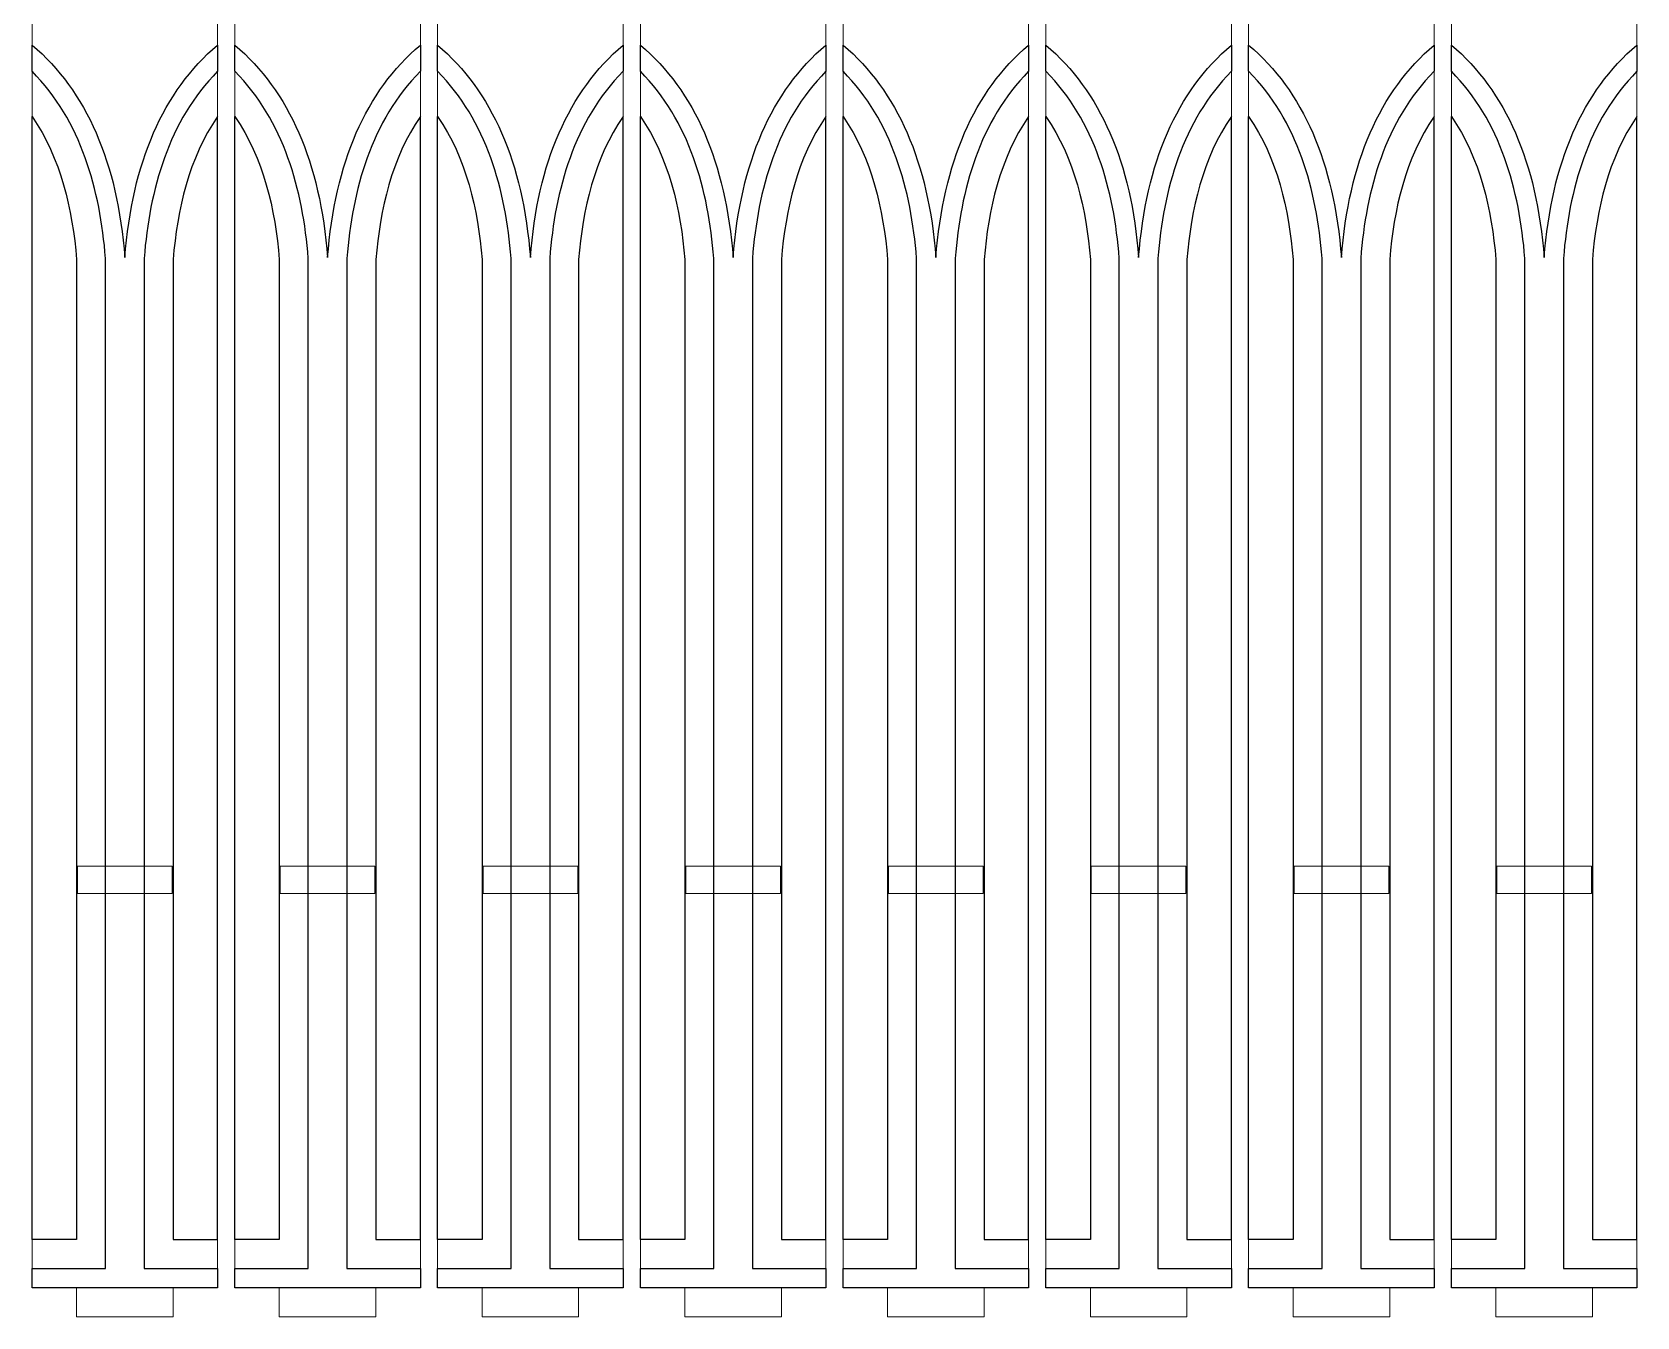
# Model space of a CAD drawing. Header units: centimetres. Extents: x -57 to 189, y -76 to 83.
# Drawn here: x 10.92 to 27.54, y -35.34 to -22.04 of the extents above; entities that cross this region are included whole.
import ezdxf

# ---------------------------------------------------------------- set-up
doc = ezdxf.new("R2010")
doc.units = ezdxf.units.CM
doc.header["$MEASUREMENT"] = 0
doc.layers.add('DEFAULT', color=7, linetype='Continuous')
doc.layers.add('layer 1', color=7, linetype='Continuous')

msp = doc.modelspace()

# ---------------------------------------------------------------- linework, layer by layer
at = {"layer": 'DEFAULT', "color": 250}
for points, knots in [([(12.08148, -34.83986), (12.08148, -34.83986), (12.08148, -24.38124), (12.08148, -24.38124), (12.08148, -24.38124), (12.13728, -23.67228), (12.334, -22.95545), (12.84199, -22.44441), (12.84199, -22.44441), (12.84199, -22.44441), (12.84199, -22.17211), (12.84199, -22.17211), (12.84199, -22.17211), (12.27797, -22.65225), (11.9578, -23.38603), (11.88148, -24.37345), (11.88148, -24.37345), (11.80517, -23.38603), (11.485, -22.65225), (10.92098, -22.17211), (10.92098, -22.17211), (10.92098, -22.17211), (10.92098, -22.44441), (10.92098, -22.44441), (10.92098, -22.44441), (11.42897, -22.95545), (11.62569, -23.67228), (11.68149, -24.38124), (11.68149, -24.38124), (11.68149, -24.38124), (11.68149, -34.83986), (11.68149, -34.83986), (11.68149, -34.83986), (11.68149, -34.83986), (10.92098, -34.83986), (10.92098, -34.83986), (10.92098, -34.83986), (10.92098, -34.83986), (10.92098, -35.03986), (10.92098, -35.03986), (10.92098, -35.03986), (10.92098, -35.03986), (11.42098, -35.03986), (11.42098, -35.03986), (11.42098, -35.03986), (11.42098, -35.03986), (11.88148, -35.03986), (11.88148, -35.03986), (11.88148, -35.03986), (11.88148, -35.03986), (12.34199, -35.03986), (12.34199, -35.03986), (12.34199, -35.03986), (12.34199, -35.03986), (12.84199, -35.03986), (12.84199, -35.03986), (12.84199, -35.03986), (12.84199, -35.03986), (12.84199, -34.83986), (12.84199, -34.83986), (12.84199, -34.83986), (12.84199, -34.83986), (12.08148, -34.83986), (12.08148, -34.83986)], [0, 0, 0, 0, 0.05882353, 0.05882353, 0.05882353, 0.05882353, 0.11764706, 0.11764706, 0.11764706, 0.11764706, 0.17647059, 0.17647059, 0.17647059, 0.17647059, 0.23529412, 0.23529412, 0.23529412, 0.23529412, 0.29411765, 0.29411765, 0.29411765, 0.29411765, 0.35294118, 0.35294118, 0.35294118, 0.35294118, 0.41176471, 0.41176471, 0.41176471, 0.41176471, 0.47058824, 0.47058824, 0.47058824, 0.47058824, 0.52941176, 0.52941176, 0.52941176, 0.52941176, 0.58823529, 0.58823529, 0.58823529, 0.58823529, 0.64705882, 0.64705882, 0.64705882, 0.64705882, 0.70588235, 0.70588235, 0.70588235, 0.70588235, 0.76470588, 0.76470588, 0.76470588, 0.76470588, 0.82352941, 0.82352941, 0.82352941, 0.82352941, 0.88235294, 0.88235294, 0.88235294, 0.88235294, 1, 1, 1, 1]), ([(14.18148, -34.83986), (14.18148, -34.83986), (14.18148, -24.38124), (14.18148, -24.38124), (14.18148, -24.38124), (14.23728, -23.67228), (14.434, -22.95545), (14.94199, -22.44441), (14.94199, -22.44441), (14.94199, -22.44441), (14.94199, -22.17211), (14.94199, -22.17211), (14.94199, -22.17211), (14.37797, -22.65225), (14.0578, -23.38603), (13.98148, -24.37345), (13.98148, -24.37345), (13.90517, -23.38603), (13.585, -22.65225), (13.02098, -22.17211), (13.02098, -22.17211), (13.02098, -22.17211), (13.02098, -22.44441), (13.02098, -22.44441), (13.02098, -22.44441), (13.52897, -22.95545), (13.72569, -23.67228), (13.78149, -24.38124), (13.78149, -24.38124), (13.78149, -24.38124), (13.78149, -34.83986), (13.78149, -34.83986), (13.78149, -34.83986), (13.78149, -34.83986), (13.02098, -34.83986), (13.02098, -34.83986), (13.02098, -34.83986), (13.02098, -34.83986), (13.02098, -35.03986), (13.02098, -35.03986), (13.02098, -35.03986), (13.02098, -35.03986), (13.52098, -35.03986), (13.52098, -35.03986), (13.52098, -35.03986), (13.52098, -35.03986), (13.98148, -35.03986), (13.98148, -35.03986), (13.98148, -35.03986), (13.98148, -35.03986), (14.44199, -35.03986), (14.44199, -35.03986), (14.44199, -35.03986), (14.44199, -35.03986), (14.94199, -35.03986), (14.94199, -35.03986), (14.94199, -35.03986), (14.94199, -35.03986), (14.94199, -34.83986), (14.94199, -34.83986), (14.94199, -34.83986), (14.94199, -34.83986), (14.18148, -34.83986), (14.18148, -34.83986)], [0, 0, 0, 0, 0.05882353, 0.05882353, 0.05882353, 0.05882353, 0.11764706, 0.11764706, 0.11764706, 0.11764706, 0.17647059, 0.17647059, 0.17647059, 0.17647059, 0.23529412, 0.23529412, 0.23529412, 0.23529412, 0.29411765, 0.29411765, 0.29411765, 0.29411765, 0.35294118, 0.35294118, 0.35294118, 0.35294118, 0.41176471, 0.41176471, 0.41176471, 0.41176471, 0.47058824, 0.47058824, 0.47058824, 0.47058824, 0.52941176, 0.52941176, 0.52941176, 0.52941176, 0.58823529, 0.58823529, 0.58823529, 0.58823529, 0.64705882, 0.64705882, 0.64705882, 0.64705882, 0.70588235, 0.70588235, 0.70588235, 0.70588235, 0.76470588, 0.76470588, 0.76470588, 0.76470588, 0.82352941, 0.82352941, 0.82352941, 0.82352941, 0.88235294, 0.88235294, 0.88235294, 0.88235294, 1, 1, 1, 1]), ([(16.28148, -34.83986), (16.28148, -34.83986), (16.28148, -24.38124), (16.28148, -24.38124), (16.28148, -24.38124), (16.33728, -23.67228), (16.534, -22.95545), (17.04199, -22.44441), (17.04199, -22.44441), (17.04199, -22.44441), (17.04199, -22.17211), (17.04199, -22.17211), (17.04199, -22.17211), (16.47797, -22.65225), (16.1578, -23.38603), (16.08148, -24.37345), (16.08148, -24.37345), (16.00517, -23.38603), (15.685, -22.65225), (15.12098, -22.17211), (15.12098, -22.17211), (15.12098, -22.17211), (15.12098, -22.44441), (15.12098, -22.44441), (15.12098, -22.44441), (15.62897, -22.95545), (15.82569, -23.67228), (15.88149, -24.38124), (15.88149, -24.38124), (15.88149, -24.38124), (15.88149, -34.83986), (15.88149, -34.83986), (15.88149, -34.83986), (15.88149, -34.83986), (15.12098, -34.83986), (15.12098, -34.83986), (15.12098, -34.83986), (15.12098, -34.83986), (15.12098, -35.03986), (15.12098, -35.03986), (15.12098, -35.03986), (15.12098, -35.03986), (15.62098, -35.03986), (15.62098, -35.03986), (15.62098, -35.03986), (15.62098, -35.03986), (16.08148, -35.03986), (16.08148, -35.03986), (16.08148, -35.03986), (16.08148, -35.03986), (16.54199, -35.03986), (16.54199, -35.03986), (16.54199, -35.03986), (16.54199, -35.03986), (17.04199, -35.03986), (17.04199, -35.03986), (17.04199, -35.03986), (17.04199, -35.03986), (17.04199, -34.83986), (17.04199, -34.83986), (17.04199, -34.83986), (17.04199, -34.83986), (16.28148, -34.83986), (16.28148, -34.83986)], [0, 0, 0, 0, 0.05882353, 0.05882353, 0.05882353, 0.05882353, 0.11764706, 0.11764706, 0.11764706, 0.11764706, 0.17647059, 0.17647059, 0.17647059, 0.17647059, 0.23529412, 0.23529412, 0.23529412, 0.23529412, 0.29411765, 0.29411765, 0.29411765, 0.29411765, 0.35294118, 0.35294118, 0.35294118, 0.35294118, 0.41176471, 0.41176471, 0.41176471, 0.41176471, 0.47058824, 0.47058824, 0.47058824, 0.47058824, 0.52941176, 0.52941176, 0.52941176, 0.52941176, 0.58823529, 0.58823529, 0.58823529, 0.58823529, 0.64705882, 0.64705882, 0.64705882, 0.64705882, 0.70588235, 0.70588235, 0.70588235, 0.70588235, 0.76470588, 0.76470588, 0.76470588, 0.76470588, 0.82352941, 0.82352941, 0.82352941, 0.82352941, 0.88235294, 0.88235294, 0.88235294, 0.88235294, 1, 1, 1, 1]), ([(18.38148, -34.83986), (18.38148, -34.83986), (18.38148, -24.38124), (18.38148, -24.38124), (18.38148, -24.38124), (18.43728, -23.67228), (18.634, -22.95545), (19.14199, -22.44441), (19.14199, -22.44441), (19.14199, -22.44441), (19.14199, -22.17211), (19.14199, -22.17211), (19.14199, -22.17211), (18.57797, -22.65225), (18.2578, -23.38603), (18.18148, -24.37345), (18.18148, -24.37345), (18.10517, -23.38603), (17.785, -22.65225), (17.22098, -22.17211), (17.22098, -22.17211), (17.22098, -22.17211), (17.22098, -22.44441), (17.22098, -22.44441), (17.22098, -22.44441), (17.72897, -22.95545), (17.92569, -23.67228), (17.98149, -24.38124), (17.98149, -24.38124), (17.98149, -24.38124), (17.98149, -34.83986), (17.98149, -34.83986), (17.98149, -34.83986), (17.98149, -34.83986), (17.22098, -34.83986), (17.22098, -34.83986), (17.22098, -34.83986), (17.22098, -34.83986), (17.22098, -35.03986), (17.22098, -35.03986), (17.22098, -35.03986), (17.22098, -35.03986), (17.72098, -35.03986), (17.72098, -35.03986), (17.72098, -35.03986), (17.72098, -35.03986), (18.18148, -35.03986), (18.18148, -35.03986), (18.18148, -35.03986), (18.18148, -35.03986), (18.64199, -35.03986), (18.64199, -35.03986), (18.64199, -35.03986), (18.64199, -35.03986), (19.14199, -35.03986), (19.14199, -35.03986), (19.14199, -35.03986), (19.14199, -35.03986), (19.14199, -34.83986), (19.14199, -34.83986), (19.14199, -34.83986), (19.14199, -34.83986), (18.38148, -34.83986), (18.38148, -34.83986)], [0, 0, 0, 0, 0.05882353, 0.05882353, 0.05882353, 0.05882353, 0.11764706, 0.11764706, 0.11764706, 0.11764706, 0.17647059, 0.17647059, 0.17647059, 0.17647059, 0.23529412, 0.23529412, 0.23529412, 0.23529412, 0.29411765, 0.29411765, 0.29411765, 0.29411765, 0.35294118, 0.35294118, 0.35294118, 0.35294118, 0.41176471, 0.41176471, 0.41176471, 0.41176471, 0.47058824, 0.47058824, 0.47058824, 0.47058824, 0.52941176, 0.52941176, 0.52941176, 0.52941176, 0.58823529, 0.58823529, 0.58823529, 0.58823529, 0.64705882, 0.64705882, 0.64705882, 0.64705882, 0.70588235, 0.70588235, 0.70588235, 0.70588235, 0.76470588, 0.76470588, 0.76470588, 0.76470588, 0.82352941, 0.82352941, 0.82352941, 0.82352941, 0.88235294, 0.88235294, 0.88235294, 0.88235294, 1, 1, 1, 1]), ([(20.48148, -34.83986), (20.48148, -34.83986), (20.48148, -24.38124), (20.48148, -24.38124), (20.48148, -24.38124), (20.53728, -23.67228), (20.734, -22.95545), (21.24199, -22.44441), (21.24199, -22.44441), (21.24199, -22.44441), (21.24199, -22.17211), (21.24199, -22.17211), (21.24199, -22.17211), (20.67797, -22.65225), (20.3578, -23.38603), (20.28148, -24.37345), (20.28148, -24.37345), (20.20517, -23.38603), (19.885, -22.65225), (19.32098, -22.17211), (19.32098, -22.17211), (19.32098, -22.17211), (19.32098, -22.44441), (19.32098, -22.44441), (19.32098, -22.44441), (19.82897, -22.95545), (20.02569, -23.67228), (20.08149, -24.38124), (20.08149, -24.38124), (20.08149, -24.38124), (20.08149, -34.83986), (20.08149, -34.83986), (20.08149, -34.83986), (20.08149, -34.83986), (19.32098, -34.83986), (19.32098, -34.83986), (19.32098, -34.83986), (19.32098, -34.83986), (19.32098, -35.03986), (19.32098, -35.03986), (19.32098, -35.03986), (19.32098, -35.03986), (19.82098, -35.03986), (19.82098, -35.03986), (19.82098, -35.03986), (19.82098, -35.03986), (20.28148, -35.03986), (20.28148, -35.03986), (20.28148, -35.03986), (20.28148, -35.03986), (20.74199, -35.03986), (20.74199, -35.03986), (20.74199, -35.03986), (20.74199, -35.03986), (21.24199, -35.03986), (21.24199, -35.03986), (21.24199, -35.03986), (21.24199, -35.03986), (21.24199, -34.83986), (21.24199, -34.83986), (21.24199, -34.83986), (21.24199, -34.83986), (20.48148, -34.83986), (20.48148, -34.83986)], [0, 0, 0, 0, 0.05882353, 0.05882353, 0.05882353, 0.05882353, 0.11764706, 0.11764706, 0.11764706, 0.11764706, 0.17647059, 0.17647059, 0.17647059, 0.17647059, 0.23529412, 0.23529412, 0.23529412, 0.23529412, 0.29411765, 0.29411765, 0.29411765, 0.29411765, 0.35294118, 0.35294118, 0.35294118, 0.35294118, 0.41176471, 0.41176471, 0.41176471, 0.41176471, 0.47058824, 0.47058824, 0.47058824, 0.47058824, 0.52941176, 0.52941176, 0.52941176, 0.52941176, 0.58823529, 0.58823529, 0.58823529, 0.58823529, 0.64705882, 0.64705882, 0.64705882, 0.64705882, 0.70588235, 0.70588235, 0.70588235, 0.70588235, 0.76470588, 0.76470588, 0.76470588, 0.76470588, 0.82352941, 0.82352941, 0.82352941, 0.82352941, 0.88235294, 0.88235294, 0.88235294, 0.88235294, 1, 1, 1, 1]), ([(22.58148, -34.83986), (22.58148, -34.83986), (22.58148, -24.38124), (22.58148, -24.38124), (22.58148, -24.38124), (22.63728, -23.67228), (22.834, -22.95545), (23.34199, -22.44441), (23.34199, -22.44441), (23.34199, -22.44441), (23.34199, -22.17211), (23.34199, -22.17211), (23.34199, -22.17211), (22.77797, -22.65225), (22.4578, -23.38603), (22.38148, -24.37345), (22.38148, -24.37345), (22.30517, -23.38603), (21.985, -22.65225), (21.42098, -22.17211), (21.42098, -22.17211), (21.42098, -22.17211), (21.42098, -22.44441), (21.42098, -22.44441), (21.42098, -22.44441), (21.92897, -22.95545), (22.12569, -23.67228), (22.18149, -24.38124), (22.18149, -24.38124), (22.18149, -24.38124), (22.18149, -34.83986), (22.18149, -34.83986), (22.18149, -34.83986), (22.18149, -34.83986), (21.42098, -34.83986), (21.42098, -34.83986), (21.42098, -34.83986), (21.42098, -34.83986), (21.42098, -35.03986), (21.42098, -35.03986), (21.42098, -35.03986), (21.42098, -35.03986), (21.92098, -35.03986), (21.92098, -35.03986), (21.92098, -35.03986), (21.92098, -35.03986), (22.38148, -35.03986), (22.38148, -35.03986), (22.38148, -35.03986), (22.38148, -35.03986), (22.84199, -35.03986), (22.84199, -35.03986), (22.84199, -35.03986), (22.84199, -35.03986), (23.34199, -35.03986), (23.34199, -35.03986), (23.34199, -35.03986), (23.34199, -35.03986), (23.34199, -34.83986), (23.34199, -34.83986), (23.34199, -34.83986), (23.34199, -34.83986), (22.58148, -34.83986), (22.58148, -34.83986)], [0, 0, 0, 0, 0.05882353, 0.05882353, 0.05882353, 0.05882353, 0.11764706, 0.11764706, 0.11764706, 0.11764706, 0.17647059, 0.17647059, 0.17647059, 0.17647059, 0.23529412, 0.23529412, 0.23529412, 0.23529412, 0.29411765, 0.29411765, 0.29411765, 0.29411765, 0.35294118, 0.35294118, 0.35294118, 0.35294118, 0.41176471, 0.41176471, 0.41176471, 0.41176471, 0.47058824, 0.47058824, 0.47058824, 0.47058824, 0.52941176, 0.52941176, 0.52941176, 0.52941176, 0.58823529, 0.58823529, 0.58823529, 0.58823529, 0.64705882, 0.64705882, 0.64705882, 0.64705882, 0.70588235, 0.70588235, 0.70588235, 0.70588235, 0.76470588, 0.76470588, 0.76470588, 0.76470588, 0.82352941, 0.82352941, 0.82352941, 0.82352941, 0.88235294, 0.88235294, 0.88235294, 0.88235294, 1, 1, 1, 1]), ([(24.68148, -34.83986), (24.68148, -34.83986), (24.68148, -24.38124), (24.68148, -24.38124), (24.68148, -24.38124), (24.73728, -23.67228), (24.934, -22.95545), (25.44199, -22.44441), (25.44199, -22.44441), (25.44199, -22.44441), (25.44199, -22.17211), (25.44199, -22.17211), (25.44199, -22.17211), (24.87797, -22.65225), (24.5578, -23.38603), (24.48148, -24.37345), (24.48148, -24.37345), (24.40517, -23.38603), (24.085, -22.65225), (23.52098, -22.17211), (23.52098, -22.17211), (23.52098, -22.17211), (23.52098, -22.44441), (23.52098, -22.44441), (23.52098, -22.44441), (24.02897, -22.95545), (24.22569, -23.67228), (24.28149, -24.38124), (24.28149, -24.38124), (24.28149, -24.38124), (24.28149, -34.83986), (24.28149, -34.83986), (24.28149, -34.83986), (24.28149, -34.83986), (23.52098, -34.83986), (23.52098, -34.83986), (23.52098, -34.83986), (23.52098, -34.83986), (23.52098, -35.03986), (23.52098, -35.03986), (23.52098, -35.03986), (23.52098, -35.03986), (24.02098, -35.03986), (24.02098, -35.03986), (24.02098, -35.03986), (24.02098, -35.03986), (24.48148, -35.03986), (24.48148, -35.03986), (24.48148, -35.03986), (24.48148, -35.03986), (24.94199, -35.03986), (24.94199, -35.03986), (24.94199, -35.03986), (24.94199, -35.03986), (25.44199, -35.03986), (25.44199, -35.03986), (25.44199, -35.03986), (25.44199, -35.03986), (25.44199, -34.83986), (25.44199, -34.83986), (25.44199, -34.83986), (25.44199, -34.83986), (24.68148, -34.83986), (24.68148, -34.83986)], [0, 0, 0, 0, 0.05882353, 0.05882353, 0.05882353, 0.05882353, 0.11764706, 0.11764706, 0.11764706, 0.11764706, 0.17647059, 0.17647059, 0.17647059, 0.17647059, 0.23529412, 0.23529412, 0.23529412, 0.23529412, 0.29411765, 0.29411765, 0.29411765, 0.29411765, 0.35294118, 0.35294118, 0.35294118, 0.35294118, 0.41176471, 0.41176471, 0.41176471, 0.41176471, 0.47058824, 0.47058824, 0.47058824, 0.47058824, 0.52941176, 0.52941176, 0.52941176, 0.52941176, 0.58823529, 0.58823529, 0.58823529, 0.58823529, 0.64705882, 0.64705882, 0.64705882, 0.64705882, 0.70588235, 0.70588235, 0.70588235, 0.70588235, 0.76470588, 0.76470588, 0.76470588, 0.76470588, 0.82352941, 0.82352941, 0.82352941, 0.82352941, 0.88235294, 0.88235294, 0.88235294, 0.88235294, 1, 1, 1, 1]), ([(26.78148, -34.83986), (26.78148, -34.83986), (26.78148, -24.38124), (26.78148, -24.38124), (26.78148, -24.38124), (26.83728, -23.67228), (27.034, -22.95545), (27.54199, -22.44441), (27.54199, -22.44441), (27.54199, -22.44441), (27.54199, -22.17211), (27.54199, -22.17211), (27.54199, -22.17211), (26.97797, -22.65225), (26.6578, -23.38603), (26.58148, -24.37345), (26.58148, -24.37345), (26.50517, -23.38603), (26.185, -22.65225), (25.62098, -22.17211), (25.62098, -22.17211), (25.62098, -22.17211), (25.62098, -22.44441), (25.62098, -22.44441), (25.62098, -22.44441), (26.12897, -22.95545), (26.32569, -23.67228), (26.38149, -24.38124), (26.38149, -24.38124), (26.38149, -24.38124), (26.38149, -34.83986), (26.38149, -34.83986), (26.38149, -34.83986), (26.38149, -34.83986), (25.62098, -34.83986), (25.62098, -34.83986), (25.62098, -34.83986), (25.62098, -34.83986), (25.62098, -35.03986), (25.62098, -35.03986), (25.62098, -35.03986), (25.62098, -35.03986), (26.12098, -35.03986), (26.12098, -35.03986), (26.12098, -35.03986), (26.12098, -35.03986), (26.58148, -35.03986), (26.58148, -35.03986), (26.58148, -35.03986), (26.58148, -35.03986), (27.04199, -35.03986), (27.04199, -35.03986), (27.04199, -35.03986), (27.04199, -35.03986), (27.54199, -35.03986), (27.54199, -35.03986), (27.54199, -35.03986), (27.54199, -35.03986), (27.54199, -34.83986), (27.54199, -34.83986), (27.54199, -34.83986), (27.54199, -34.83986), (26.78148, -34.83986), (26.78148, -34.83986)], [0, 0, 0, 0, 0.05882353, 0.05882353, 0.05882353, 0.05882353, 0.11764706, 0.11764706, 0.11764706, 0.11764706, 0.17647059, 0.17647059, 0.17647059, 0.17647059, 0.23529412, 0.23529412, 0.23529412, 0.23529412, 0.29411765, 0.29411765, 0.29411765, 0.29411765, 0.35294118, 0.35294118, 0.35294118, 0.35294118, 0.41176471, 0.41176471, 0.41176471, 0.41176471, 0.47058824, 0.47058824, 0.47058824, 0.47058824, 0.52941176, 0.52941176, 0.52941176, 0.52941176, 0.58823529, 0.58823529, 0.58823529, 0.58823529, 0.64705882, 0.64705882, 0.64705882, 0.64705882, 0.70588235, 0.70588235, 0.70588235, 0.70588235, 0.76470588, 0.76470588, 0.76470588, 0.76470588, 0.82352941, 0.82352941, 0.82352941, 0.82352941, 0.88235294, 0.88235294, 0.88235294, 0.88235294, 1, 1, 1, 1]), ([(10.92098, -22.91233), (10.92098, -22.91233), (10.92098, -34.53986), (10.92098, -34.53986), (10.92098, -34.53986), (10.92098, -34.53986), (11.38149, -34.53986), (11.38149, -34.53986), (11.38149, -34.53986), (11.38149, -34.53986), (11.38149, -24.39319), (11.38149, -24.39319), (11.38149, -24.39319), (11.33974, -23.87764), (11.21768, -23.34096), (10.92098, -22.91233)], [0, 0, 0, 0, 0.2, 0.2, 0.2, 0.2, 0.4, 0.4, 0.4, 0.4, 0.6, 0.6, 0.6, 0.6, 1, 1, 1, 1]), ([(12.84199, -22.91233), (12.84199, -22.91233), (12.84199, -34.53986), (12.84199, -34.53986), (12.84199, -34.53986), (12.84199, -34.53986), (12.38148, -34.53986), (12.38148, -34.53986), (12.38148, -34.53986), (12.38148, -34.53986), (12.38148, -24.39319), (12.38148, -24.39319), (12.38148, -24.39319), (12.42323, -23.87764), (12.54529, -23.34096), (12.84199, -22.91233)], [0, 0, 0, 0, 0.2, 0.2, 0.2, 0.2, 0.4, 0.4, 0.4, 0.4, 0.6, 0.6, 0.6, 0.6, 1, 1, 1, 1]), ([(13.02098, -22.91233), (13.02098, -22.91233), (13.02098, -34.53986), (13.02098, -34.53986), (13.02098, -34.53986), (13.02098, -34.53986), (13.48149, -34.53986), (13.48149, -34.53986), (13.48149, -34.53986), (13.48149, -34.53986), (13.48149, -24.39319), (13.48149, -24.39319), (13.48149, -24.39319), (13.43974, -23.87764), (13.31768, -23.34096), (13.02098, -22.91233)], [0, 0, 0, 0, 0.2, 0.2, 0.2, 0.2, 0.4, 0.4, 0.4, 0.4, 0.6, 0.6, 0.6, 0.6, 1, 1, 1, 1]), ([(14.94199, -22.91233), (14.94199, -22.91233), (14.94199, -34.53986), (14.94199, -34.53986), (14.94199, -34.53986), (14.94199, -34.53986), (14.48148, -34.53986), (14.48148, -34.53986), (14.48148, -34.53986), (14.48148, -34.53986), (14.48148, -24.39319), (14.48148, -24.39319), (14.48148, -24.39319), (14.52323, -23.87764), (14.64529, -23.34096), (14.94199, -22.91233)], [0, 0, 0, 0, 0.2, 0.2, 0.2, 0.2, 0.4, 0.4, 0.4, 0.4, 0.6, 0.6, 0.6, 0.6, 1, 1, 1, 1]), ([(15.12098, -22.91233), (15.12098, -22.91233), (15.12098, -34.53986), (15.12098, -34.53986), (15.12098, -34.53986), (15.12098, -34.53986), (15.58149, -34.53986), (15.58149, -34.53986), (15.58149, -34.53986), (15.58149, -34.53986), (15.58149, -24.39319), (15.58149, -24.39319), (15.58149, -24.39319), (15.53974, -23.87764), (15.41768, -23.34096), (15.12098, -22.91233)], [0, 0, 0, 0, 0.2, 0.2, 0.2, 0.2, 0.4, 0.4, 0.4, 0.4, 0.6, 0.6, 0.6, 0.6, 1, 1, 1, 1]), ([(17.04199, -22.91233), (17.04199, -22.91233), (17.04199, -34.53986), (17.04199, -34.53986), (17.04199, -34.53986), (17.04199, -34.53986), (16.58148, -34.53986), (16.58148, -34.53986), (16.58148, -34.53986), (16.58148, -34.53986), (16.58148, -24.39319), (16.58148, -24.39319), (16.58148, -24.39319), (16.62323, -23.87764), (16.74529, -23.34096), (17.04199, -22.91233)], [0, 0, 0, 0, 0.2, 0.2, 0.2, 0.2, 0.4, 0.4, 0.4, 0.4, 0.6, 0.6, 0.6, 0.6, 1, 1, 1, 1]), ([(17.22098, -22.91233), (17.22098, -22.91233), (17.22098, -34.53986), (17.22098, -34.53986), (17.22098, -34.53986), (17.22098, -34.53986), (17.68149, -34.53986), (17.68149, -34.53986), (17.68149, -34.53986), (17.68149, -34.53986), (17.68149, -24.39319), (17.68149, -24.39319), (17.68149, -24.39319), (17.63974, -23.87764), (17.51768, -23.34096), (17.22098, -22.91233)], [0, 0, 0, 0, 0.2, 0.2, 0.2, 0.2, 0.4, 0.4, 0.4, 0.4, 0.6, 0.6, 0.6, 0.6, 1, 1, 1, 1]), ([(19.14199, -22.91233), (19.14199, -22.91233), (19.14199, -34.53986), (19.14199, -34.53986), (19.14199, -34.53986), (19.14199, -34.53986), (18.68148, -34.53986), (18.68148, -34.53986), (18.68148, -34.53986), (18.68148, -34.53986), (18.68148, -24.39319), (18.68148, -24.39319), (18.68148, -24.39319), (18.72323, -23.87764), (18.84529, -23.34096), (19.14199, -22.91233)], [0, 0, 0, 0, 0.2, 0.2, 0.2, 0.2, 0.4, 0.4, 0.4, 0.4, 0.6, 0.6, 0.6, 0.6, 1, 1, 1, 1]), ([(19.32098, -22.91233), (19.32098, -22.91233), (19.32098, -34.53986), (19.32098, -34.53986), (19.32098, -34.53986), (19.32098, -34.53986), (19.78149, -34.53986), (19.78149, -34.53986), (19.78149, -34.53986), (19.78149, -34.53986), (19.78149, -24.39319), (19.78149, -24.39319), (19.78149, -24.39319), (19.73974, -23.87764), (19.61768, -23.34096), (19.32098, -22.91233)], [0, 0, 0, 0, 0.2, 0.2, 0.2, 0.2, 0.4, 0.4, 0.4, 0.4, 0.6, 0.6, 0.6, 0.6, 1, 1, 1, 1]), ([(21.24199, -22.91233), (21.24199, -22.91233), (21.24199, -34.53986), (21.24199, -34.53986), (21.24199, -34.53986), (21.24199, -34.53986), (20.78148, -34.53986), (20.78148, -34.53986), (20.78148, -34.53986), (20.78148, -34.53986), (20.78148, -24.39319), (20.78148, -24.39319), (20.78148, -24.39319), (20.82323, -23.87764), (20.94529, -23.34096), (21.24199, -22.91233)], [0, 0, 0, 0, 0.2, 0.2, 0.2, 0.2, 0.4, 0.4, 0.4, 0.4, 0.6, 0.6, 0.6, 0.6, 1, 1, 1, 1]), ([(21.42098, -22.91233), (21.42098, -22.91233), (21.42098, -34.53986), (21.42098, -34.53986), (21.42098, -34.53986), (21.42098, -34.53986), (21.88149, -34.53986), (21.88149, -34.53986), (21.88149, -34.53986), (21.88149, -34.53986), (21.88149, -24.39319), (21.88149, -24.39319), (21.88149, -24.39319), (21.83974, -23.87764), (21.71768, -23.34096), (21.42098, -22.91233)], [0, 0, 0, 0, 0.2, 0.2, 0.2, 0.2, 0.4, 0.4, 0.4, 0.4, 0.6, 0.6, 0.6, 0.6, 1, 1, 1, 1]), ([(23.34199, -22.91233), (23.34199, -22.91233), (23.34199, -34.53986), (23.34199, -34.53986), (23.34199, -34.53986), (23.34199, -34.53986), (22.88148, -34.53986), (22.88148, -34.53986), (22.88148, -34.53986), (22.88148, -34.53986), (22.88148, -24.39319), (22.88148, -24.39319), (22.88148, -24.39319), (22.92323, -23.87764), (23.04529, -23.34096), (23.34199, -22.91233)], [0, 0, 0, 0, 0.2, 0.2, 0.2, 0.2, 0.4, 0.4, 0.4, 0.4, 0.6, 0.6, 0.6, 0.6, 1, 1, 1, 1]), ([(23.52098, -22.91233), (23.52098, -22.91233), (23.52098, -34.53986), (23.52098, -34.53986), (23.52098, -34.53986), (23.52098, -34.53986), (23.98149, -34.53986), (23.98149, -34.53986), (23.98149, -34.53986), (23.98149, -34.53986), (23.98149, -24.39319), (23.98149, -24.39319), (23.98149, -24.39319), (23.93974, -23.87764), (23.81768, -23.34096), (23.52098, -22.91233)], [0, 0, 0, 0, 0.2, 0.2, 0.2, 0.2, 0.4, 0.4, 0.4, 0.4, 0.6, 0.6, 0.6, 0.6, 1, 1, 1, 1]), ([(25.44199, -22.91233), (25.44199, -22.91233), (25.44199, -34.53986), (25.44199, -34.53986), (25.44199, -34.53986), (25.44199, -34.53986), (24.98148, -34.53986), (24.98148, -34.53986), (24.98148, -34.53986), (24.98148, -34.53986), (24.98148, -24.39319), (24.98148, -24.39319), (24.98148, -24.39319), (25.02323, -23.87764), (25.14529, -23.34096), (25.44199, -22.91233)], [0, 0, 0, 0, 0.2, 0.2, 0.2, 0.2, 0.4, 0.4, 0.4, 0.4, 0.6, 0.6, 0.6, 0.6, 1, 1, 1, 1]), ([(25.62098, -22.91233), (25.62098, -22.91233), (25.62098, -34.53986), (25.62098, -34.53986), (25.62098, -34.53986), (25.62098, -34.53986), (26.08149, -34.53986), (26.08149, -34.53986), (26.08149, -34.53986), (26.08149, -34.53986), (26.08149, -24.39319), (26.08149, -24.39319), (26.08149, -24.39319), (26.03974, -23.87764), (25.91768, -23.34096), (25.62098, -22.91233)], [0, 0, 0, 0, 0.2, 0.2, 0.2, 0.2, 0.4, 0.4, 0.4, 0.4, 0.6, 0.6, 0.6, 0.6, 1, 1, 1, 1]), ([(27.54199, -22.91233), (27.54199, -22.91233), (27.54199, -34.53986), (27.54199, -34.53986), (27.54199, -34.53986), (27.54199, -34.53986), (27.08148, -34.53986), (27.08148, -34.53986), (27.08148, -34.53986), (27.08148, -34.53986), (27.08148, -24.39319), (27.08148, -24.39319), (27.08148, -24.39319), (27.12323, -23.87764), (27.24529, -23.34096), (27.54199, -22.91233)], [0, 0, 0, 0, 0.2, 0.2, 0.2, 0.2, 0.4, 0.4, 0.4, 0.4, 0.6, 0.6, 0.6, 0.6, 1, 1, 1, 1])]:
    msp.add_open_spline(points, degree=3, knots=knots, dxfattribs=at)
at = {"layer": 'layer 1', "color": 250, "lineweight": 9}
for points in [[(11.39148, -30.95486), (12.37148, -30.95486), (12.37148, -30.67486), (11.39148, -30.67486), (11.39148, -30.95486)], [(13.49148, -30.95486), (14.47148, -30.95486), (14.47148, -30.67486), (13.49148, -30.67486), (13.49148, -30.95486)], [(15.59148, -30.95486), (16.57148, -30.95486), (16.57148, -30.67486), (15.59148, -30.67486), (15.59148, -30.95486)], [(17.69148, -30.95486), (18.67148, -30.95486), (18.67148, -30.67486), (17.69148, -30.67486), (17.69148, -30.95486)], [(19.79148, -30.95486), (20.77148, -30.95486), (20.77148, -30.67486), (19.79148, -30.67486), (19.79148, -30.95486)], [(21.89148, -30.95486), (22.87148, -30.95486), (22.87148, -30.67486), (21.89148, -30.67486), (21.89148, -30.95486)], [(23.99148, -30.95486), (24.97148, -30.95486), (24.97148, -30.67486), (23.99148, -30.67486), (23.99148, -30.95486)], [(26.09148, -30.95486), (27.07148, -30.95486), (27.07148, -30.67486), (26.09148, -30.67486), (26.09148, -30.95486)]]:
    msp.add_lwpolyline(points, close=True, dxfattribs=at)
for points in [[(12.38148, -17.53986), (12.38148, -17.53986), (12.38148, -17.23986), (12.38148, -17.23986), (12.38148, -17.23986), (12.38148, -17.23986), (11.38148, -17.23986), (11.38148, -17.23986), (11.38148, -17.23986), (11.38148, -17.23986), (11.38148, -17.53986), (11.38148, -17.53986), (11.38148, -17.53986), (11.38148, -17.53986), (10.92098, -17.53986), (10.92098, -17.53986), (10.92098, -17.53986), (10.92098, -17.53986), (10.92098, -35.03986), (10.92098, -35.03986), (10.92098, -35.03986), (10.92098, -35.03986), (11.38148, -35.03986), (11.38148, -35.03986), (11.38148, -35.03986), (11.38148, -35.03986), (11.38148, -35.33986), (11.38148, -35.33986), (11.38148, -35.33986), (11.38148, -35.33986), (12.38148, -35.33986), (12.38148, -35.33986), (12.38148, -35.33986), (12.38148, -35.33986), (12.38148, -35.03986), (12.38148, -35.03986), (12.38148, -35.03986), (12.38148, -35.03986), (12.84199, -35.03986), (12.84199, -35.03986), (12.84199, -35.03986), (12.84199, -35.03986), (12.84199, -17.53986), (12.84199, -17.53986), (12.84199, -17.53986), (12.84199, -17.53986), (12.38148, -17.53986), (12.38148, -17.53986)], [(14.48148, -17.53986), (14.48148, -17.53986), (14.48148, -17.23986), (14.48148, -17.23986), (14.48148, -17.23986), (14.48148, -17.23986), (13.48148, -17.23986), (13.48148, -17.23986), (13.48148, -17.23986), (13.48148, -17.23986), (13.48148, -17.53986), (13.48148, -17.53986), (13.48148, -17.53986), (13.48148, -17.53986), (13.02098, -17.53986), (13.02098, -17.53986), (13.02098, -17.53986), (13.02098, -17.53986), (13.02098, -35.03986), (13.02098, -35.03986), (13.02098, -35.03986), (13.02098, -35.03986), (13.48148, -35.03986), (13.48148, -35.03986), (13.48148, -35.03986), (13.48148, -35.03986), (13.48148, -35.33986), (13.48148, -35.33986), (13.48148, -35.33986), (13.48148, -35.33986), (14.48148, -35.33986), (14.48148, -35.33986), (14.48148, -35.33986), (14.48148, -35.33986), (14.48148, -35.03986), (14.48148, -35.03986), (14.48148, -35.03986), (14.48148, -35.03986), (14.94199, -35.03986), (14.94199, -35.03986), (14.94199, -35.03986), (14.94199, -35.03986), (14.94199, -17.53986), (14.94199, -17.53986), (14.94199, -17.53986), (14.94199, -17.53986), (14.48148, -17.53986), (14.48148, -17.53986)], [(16.58148, -17.53986), (16.58148, -17.53986), (16.58148, -17.23986), (16.58148, -17.23986), (16.58148, -17.23986), (16.58148, -17.23986), (15.58148, -17.23986), (15.58148, -17.23986), (15.58148, -17.23986), (15.58148, -17.23986), (15.58148, -17.53986), (15.58148, -17.53986), (15.58148, -17.53986), (15.58148, -17.53986), (15.12098, -17.53986), (15.12098, -17.53986), (15.12098, -17.53986), (15.12098, -17.53986), (15.12098, -35.03986), (15.12098, -35.03986), (15.12098, -35.03986), (15.12098, -35.03986), (15.58148, -35.03986), (15.58148, -35.03986), (15.58148, -35.03986), (15.58148, -35.03986), (15.58148, -35.33986), (15.58148, -35.33986), (15.58148, -35.33986), (15.58148, -35.33986), (16.58148, -35.33986), (16.58148, -35.33986), (16.58148, -35.33986), (16.58148, -35.33986), (16.58148, -35.03986), (16.58148, -35.03986), (16.58148, -35.03986), (16.58148, -35.03986), (17.04199, -35.03986), (17.04199, -35.03986), (17.04199, -35.03986), (17.04199, -35.03986), (17.04199, -17.53986), (17.04199, -17.53986), (17.04199, -17.53986), (17.04199, -17.53986), (16.58148, -17.53986), (16.58148, -17.53986)], [(18.68148, -17.53986), (18.68148, -17.53986), (18.68148, -17.23986), (18.68148, -17.23986), (18.68148, -17.23986), (18.68148, -17.23986), (17.68148, -17.23986), (17.68148, -17.23986), (17.68148, -17.23986), (17.68148, -17.23986), (17.68148, -17.53986), (17.68148, -17.53986), (17.68148, -17.53986), (17.68148, -17.53986), (17.22098, -17.53986), (17.22098, -17.53986), (17.22098, -17.53986), (17.22098, -17.53986), (17.22098, -35.03986), (17.22098, -35.03986), (17.22098, -35.03986), (17.22098, -35.03986), (17.68148, -35.03986), (17.68148, -35.03986), (17.68148, -35.03986), (17.68148, -35.03986), (17.68148, -35.33986), (17.68148, -35.33986), (17.68148, -35.33986), (17.68148, -35.33986), (18.68148, -35.33986), (18.68148, -35.33986), (18.68148, -35.33986), (18.68148, -35.33986), (18.68148, -35.03986), (18.68148, -35.03986), (18.68148, -35.03986), (18.68148, -35.03986), (19.14199, -35.03986), (19.14199, -35.03986), (19.14199, -35.03986), (19.14199, -35.03986), (19.14199, -17.53986), (19.14199, -17.53986), (19.14199, -17.53986), (19.14199, -17.53986), (18.68148, -17.53986), (18.68148, -17.53986)], [(20.78148, -17.53986), (20.78148, -17.53986), (20.78148, -17.23986), (20.78148, -17.23986), (20.78148, -17.23986), (20.78148, -17.23986), (19.78148, -17.23986), (19.78148, -17.23986), (19.78148, -17.23986), (19.78148, -17.23986), (19.78148, -17.53986), (19.78148, -17.53986), (19.78148, -17.53986), (19.78148, -17.53986), (19.32098, -17.53986), (19.32098, -17.53986), (19.32098, -17.53986), (19.32098, -17.53986), (19.32098, -35.03986), (19.32098, -35.03986), (19.32098, -35.03986), (19.32098, -35.03986), (19.78148, -35.03986), (19.78148, -35.03986), (19.78148, -35.03986), (19.78148, -35.03986), (19.78148, -35.33986), (19.78148, -35.33986), (19.78148, -35.33986), (19.78148, -35.33986), (20.78148, -35.33986), (20.78148, -35.33986), (20.78148, -35.33986), (20.78148, -35.33986), (20.78148, -35.03986), (20.78148, -35.03986), (20.78148, -35.03986), (20.78148, -35.03986), (21.24199, -35.03986), (21.24199, -35.03986), (21.24199, -35.03986), (21.24199, -35.03986), (21.24199, -17.53986), (21.24199, -17.53986), (21.24199, -17.53986), (21.24199, -17.53986), (20.78148, -17.53986), (20.78148, -17.53986)], [(22.88148, -17.53986), (22.88148, -17.53986), (22.88148, -17.23986), (22.88148, -17.23986), (22.88148, -17.23986), (22.88148, -17.23986), (21.88148, -17.23986), (21.88148, -17.23986), (21.88148, -17.23986), (21.88148, -17.23986), (21.88148, -17.53986), (21.88148, -17.53986), (21.88148, -17.53986), (21.88148, -17.53986), (21.42098, -17.53986), (21.42098, -17.53986), (21.42098, -17.53986), (21.42098, -17.53986), (21.42098, -35.03986), (21.42098, -35.03986), (21.42098, -35.03986), (21.42098, -35.03986), (21.88148, -35.03986), (21.88148, -35.03986), (21.88148, -35.03986), (21.88148, -35.03986), (21.88148, -35.33986), (21.88148, -35.33986), (21.88148, -35.33986), (21.88148, -35.33986), (22.88148, -35.33986), (22.88148, -35.33986), (22.88148, -35.33986), (22.88148, -35.33986), (22.88148, -35.03986), (22.88148, -35.03986), (22.88148, -35.03986), (22.88148, -35.03986), (23.34199, -35.03986), (23.34199, -35.03986), (23.34199, -35.03986), (23.34199, -35.03986), (23.34199, -17.53986), (23.34199, -17.53986), (23.34199, -17.53986), (23.34199, -17.53986), (22.88148, -17.53986), (22.88148, -17.53986)], [(24.98148, -17.53986), (24.98148, -17.53986), (24.98148, -17.23986), (24.98148, -17.23986), (24.98148, -17.23986), (24.98148, -17.23986), (23.98148, -17.23986), (23.98148, -17.23986), (23.98148, -17.23986), (23.98148, -17.23986), (23.98148, -17.53986), (23.98148, -17.53986), (23.98148, -17.53986), (23.98148, -17.53986), (23.52098, -17.53986), (23.52098, -17.53986), (23.52098, -17.53986), (23.52098, -17.53986), (23.52098, -35.03986), (23.52098, -35.03986), (23.52098, -35.03986), (23.52098, -35.03986), (23.98148, -35.03986), (23.98148, -35.03986), (23.98148, -35.03986), (23.98148, -35.03986), (23.98148, -35.33986), (23.98148, -35.33986), (23.98148, -35.33986), (23.98148, -35.33986), (24.98148, -35.33986), (24.98148, -35.33986), (24.98148, -35.33986), (24.98148, -35.33986), (24.98148, -35.03986), (24.98148, -35.03986), (24.98148, -35.03986), (24.98148, -35.03986), (25.44199, -35.03986), (25.44199, -35.03986), (25.44199, -35.03986), (25.44199, -35.03986), (25.44199, -17.53986), (25.44199, -17.53986), (25.44199, -17.53986), (25.44199, -17.53986), (24.98148, -17.53986), (24.98148, -17.53986)], [(27.08148, -17.53986), (27.08148, -17.53986), (27.08148, -17.23986), (27.08148, -17.23986), (27.08148, -17.23986), (27.08148, -17.23986), (26.08148, -17.23986), (26.08148, -17.23986), (26.08148, -17.23986), (26.08148, -17.23986), (26.08148, -17.53986), (26.08148, -17.53986), (26.08148, -17.53986), (26.08148, -17.53986), (25.62098, -17.53986), (25.62098, -17.53986), (25.62098, -17.53986), (25.62098, -17.53986), (25.62098, -35.03986), (25.62098, -35.03986), (25.62098, -35.03986), (25.62098, -35.03986), (26.08148, -35.03986), (26.08148, -35.03986), (26.08148, -35.03986), (26.08148, -35.03986), (26.08148, -35.33986), (26.08148, -35.33986), (26.08148, -35.33986), (26.08148, -35.33986), (27.08148, -35.33986), (27.08148, -35.33986), (27.08148, -35.33986), (27.08148, -35.33986), (27.08148, -35.03986), (27.08148, -35.03986), (27.08148, -35.03986), (27.08148, -35.03986), (27.54199, -35.03986), (27.54199, -35.03986), (27.54199, -35.03986), (27.54199, -35.03986), (27.54199, -17.53986), (27.54199, -17.53986), (27.54199, -17.53986), (27.54199, -17.53986), (27.08148, -17.53986), (27.08148, -17.53986)]]:
    msp.add_open_spline(points, degree=3, knots=[0, 0, 0, 0, 0.07692308, 0.07692308, 0.07692308, 0.07692308, 0.15384615, 0.15384615, 0.15384615, 0.15384615, 0.23076923, 0.23076923, 0.23076923, 0.23076923, 0.30769231, 0.30769231, 0.30769231, 0.30769231, 0.38461538, 0.38461538, 0.38461538, 0.38461538, 0.46153846, 0.46153846, 0.46153846, 0.46153846, 0.53846154, 0.53846154, 0.53846154, 0.53846154, 0.61538462, 0.61538462, 0.61538462, 0.61538462, 0.69230769, 0.69230769, 0.69230769, 0.69230769, 0.76923077, 0.76923077, 0.76923077, 0.76923077, 0.84615385, 0.84615385, 0.84615385, 0.84615385, 1, 1, 1, 1], dxfattribs=at)

doc.saveas('drawing.dxf')
